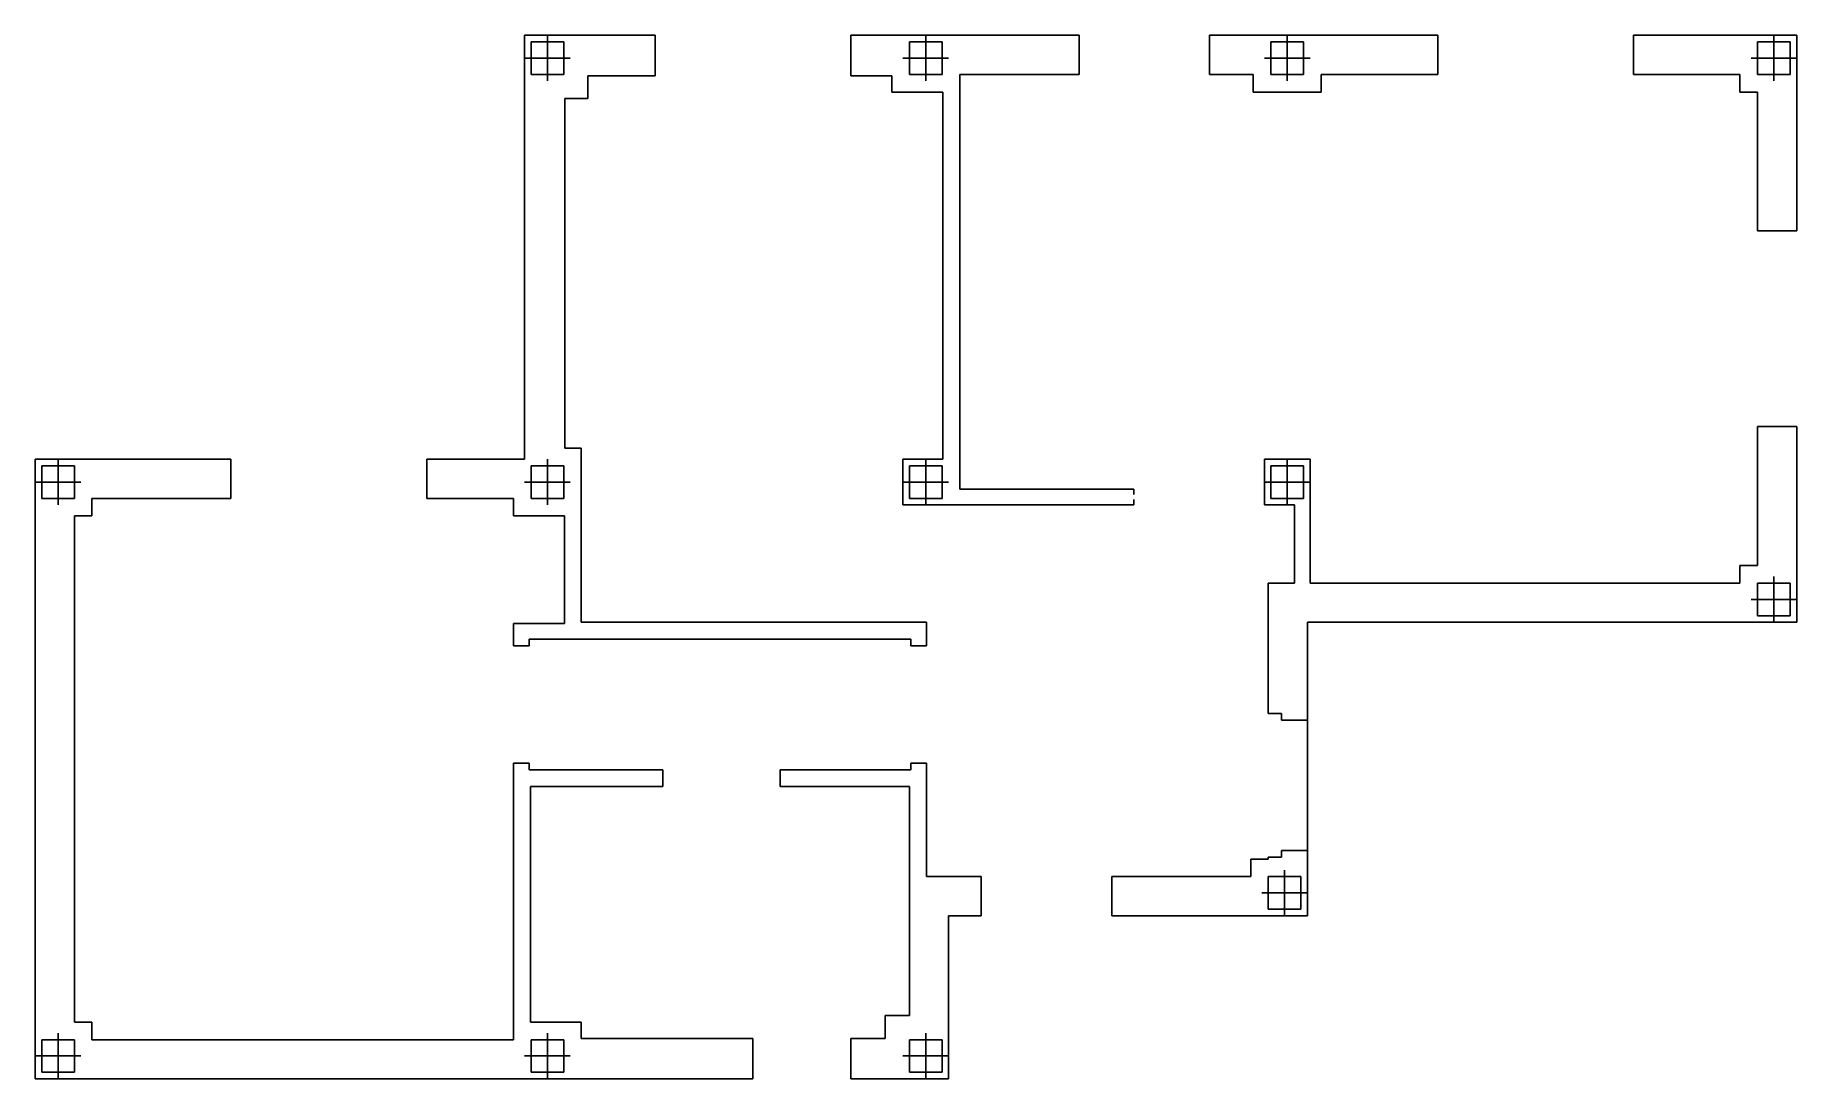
# Model space of a CAD drawing. Header units: inches. Extents: x 52 to 13552, y 67 to 8067.
import ezdxf

# ---------------------------------------------------------------- set-up
doc = ezdxf.new("R2010")
doc.units = ezdxf.units.IN
doc.header["$MEASUREMENT"] = 0
doc.layers.add('L finas', color=150, linetype='Continuous')
doc.layers.add('Pilares', color=10, linetype='Continuous')

msp = doc.modelspace()

# ---------------------------------------------------------------- linework, layer by layer
for p, q in [((3802, 8067), (4802, 8067)), ((3802, 4817), (3802, 8067)), ((4802, 8067), (4802, 7757)), ((6302, 8067), (8052, 8067)), ((6302, 8067), (6302, 7757)), ((8052, 8067), (8052, 7767)), ((9052, 8067), (10802, 8067)), ((9052, 8067), (9052, 7767)), ((10802, 8067), (10802, 7767)), ((12302, 8067), (13552, 8067)), ((12302, 8067), (12302, 7767)), ((13552, 8067), (13552, 6567)), ((6877, 7892), (6999, 7892)), ((4287, 7757), (4802, 7757)), ((4287, 7582), (4287, 7757)), ((4287, 7582), (4287, 7757)), ((6302, 7757), (6617, 7757)), ((6617, 7632), (6617, 7757)), ((6752, 7767), (6952, 7767)), ((7137, 7767), (8052, 7767)), ((7137, 4587), (7137, 7767)), ((9052, 7767), (9387, 7767)), ((9387, 7632), (9387, 7767)), ((9522, 7767), (9772, 7767)), ((9907, 7767), (10802, 7767)), ((9907, 7632), (9907, 7767)), ((12302, 7767), (13117, 7767)), ((13117, 7632), (13117, 7767)), ((4112, 4902), (4112, 7582)), ((4287, 7582), (4112, 7582)), ((7007, 7632), (6617, 7632)), ((7007, 4817), (7007, 7632)), ((9907, 7632), (9387, 7632)), ((13252, 7632), (13117, 7632)), ((13252, 7632), (13252, 6567)), ((13552, 6567), (13252, 6567)), ((13252, 5067), (13252, 4002)), ((13552, 5067), (13252, 5067)), ((13552, 5067), (13552, 3567)), ((4237, 4902), (4112, 4902)), ((4237, 4332), (4237, 4902)), ((4237, 4902), (4237, 3567)), ((52, 67), (52, 4817)), ((52, 4817), (1552, 4817)), ((1552, 4817), (1552, 4517)), ((3052, 4817), (3802, 4817)), ((3052, 4817), (3052, 4517)), ((6702, 4467), (6702, 4817)), ((7007, 4817), (6702, 4817)), ((9472, 4467), (9472, 4817)), ((9822, 4817), (9472, 4817)), ((9822, 3867), (9822, 4817)), ((7002, 4517), (7002, 4614)), ((487, 4517), (1552, 4517)), ((487, 4382), (487, 4517)), ((487, 4382), (487, 4517)), ((3052, 4517), (3717, 4517)), ((3717, 4382), (3717, 4517)), ((6724, 4467), (6702, 4467)), ((6854, 4467), (6724, 4467)), ((7137, 4467), (6854, 4467)), ((7137, 4587), (8472, 4587)), ((7137, 4467), (8472, 4467)), ((8472, 4547), (8472, 4587)), ((8472, 4467), (8472, 4507)), ((9702, 4467), (9472, 4467)), ((9702, 3867), (9702, 4467)), ((352, 502), (352, 4382)), ((487, 4382), (352, 4382)), ((4107, 4382), (3717, 4382)), ((4107, 4382), (4107, 3557)), ((13117, 3867), (13117, 4002)), ((13252, 4002), (13117, 4002)), ((9702, 3867), (9502, 3867)), ((9502, 3867), (9502, 2867)), ((13117, 3867), (9822, 3867)), ((4107, 3557), (3717, 3557)), ((3717, 3387), (3717, 3557)), ((6882, 3567), (4237, 3567)), ((6882, 3387), (6882, 3567)), ((13552, 3567), (9802, 3567)), ((9802, 3567), (9802, 2817)), ((3717, 3387), (3837, 3387)), ((6762, 3437), (3837, 3437)), ((3837, 3437), (3837, 3387)), ((6762, 3437), (6762, 3387)), ((6762, 3387), (6882, 3387)), ((9602, 2867), (9502, 2867)), ((9602, 2867), (9602, 2817)), ((9602, 2817), (9802, 2817)), ((3717, 552), (3717, 2487)), ((3717, 2487), (3837, 2487)), ((3717, 2487), (3717, 367)), ((3837, 2437), (3837, 2487)), ((4862, 2437), (3837, 2437)), ((4862, 2307), (4862, 2437)), ((6762, 2437), (5762, 2437)), ((5762, 2307), (5762, 2437)), ((6762, 2487), (6882, 2487)), ((6762, 2437), (6762, 2487)), ((6882, 1617), (6882, 2487)), ((4862, 2307), (3847, 2307)), ((3847, 2307), (3847, 502)), ((6752, 2307), (5762, 2307)), ((6752, 2307), (6752, 552)), ((9502, 1767), (9502, 1752)), ((9502, 1767), (9602, 1767)), ((9602, 1817), (9602, 1767)), ((9602, 1817), (9802, 1817)), ((9802, 1817), (9802, 1317)), ((9367, 1617), (9367, 1752)), ((9502, 1752), (9367, 1752)), ((7302, 1617), (6882, 1617)), ((7302, 1317), (7302, 1617)), ((9367, 1617), (8302, 1617)), ((8302, 1617), (8302, 1317)), ((7302, 1317), (7052, 1317)), ((7052, 1317), (7052, 67)), ((9802, 1317), (8302, 1317)), ((3717, 367), (3717, 552)), ((6567, 377), (6567, 552)), ((6752, 552), (6567, 552)), ((487, 502), (352, 502)), ((487, 367), (487, 502)), ((4237, 502), (3847, 502)), ((4237, 377), (4237, 502)), ((4237, 377), (4237, 502)), ((3717, 367), (487, 367)), ((4102, 367), (3872, 367)), ((3977, 367), (3977, 67)), ((5552, 377), (4237, 377)), ((5552, 67), (5552, 377)), ((6567, 377), (6302, 377)), ((6302, 67), (6302, 377)), ((5552, 67), (52, 67)), ((7052, 67), (6302, 67))]:
    msp.add_line(p, q)
at = {"layer": 'L finas'}
msp.add_line((9802, 2817), (9802, 1817), dxfattribs=at)
at = {"layer": 'Pilares'}
for p, q in [((3852, 8017), (3852, 7767)), ((4102, 8017), (3852, 8017)), ((3977, 8067), (3977, 7717)), ((4102, 7767), (4102, 8017)), ((6752, 8017), (6752, 7767)), ((7002, 8017), (6752, 8017)), ((6877, 8067), (6877, 7717)), ((7002, 7767), (7002, 8017)), ((9522, 8017), (9522, 7767)), ((9772, 8017), (9522, 8017)), ((9647, 8067), (9647, 7717)), ((9772, 7767), (9772, 8017)), ((13252, 8017), (13252, 7767)), ((13502, 8017), (13252, 8017)), ((13377, 8067), (13377, 7717)), ((13502, 7767), (13502, 8017)), ((3802, 7892), (4152, 7892)), ((6702, 7892), (7052, 7892)), ((9472, 7892), (9822, 7892)), ((13202, 7892), (13552, 7892)), ((3852, 7767), (4102, 7767)), ((6752, 7767), (7002, 7767)), ((9522, 7767), (9772, 7767)), ((13252, 7767), (13502, 7767)), ((102, 4767), (102, 4517)), ((352, 4767), (102, 4767)), ((227, 4817), (227, 4467)), ((352, 4517), (352, 4767)), ((3852, 4767), (3852, 4517)), ((4102, 4767), (3852, 4767)), ((3977, 4817), (3977, 4467)), ((4102, 4517), (4102, 4767)), ((6752, 4767), (6752, 4517)), ((7002, 4767), (6752, 4767)), ((6877, 4817), (6877, 4467)), ((7002, 4517), (7002, 4767)), ((9522, 4767), (9522, 4517)), ((9772, 4767), (9522, 4767)), ((9647, 4817), (9647, 4467)), ((9772, 4517), (9772, 4767)), ((52, 4642), (402, 4642)), ((3802, 4642), (4152, 4642)), ((6702, 4642), (7052, 4642)), ((9472, 4642), (9822, 4642)), ((102, 4517), (352, 4517)), ((3852, 4517), (4102, 4517)), ((6752, 4517), (7002, 4517)), ((9522, 4517), (9772, 4517)), ((13377, 3917), (13377, 3567)), ((13252, 3867), (13252, 3617)), ((13502, 3867), (13252, 3867)), ((13502, 3617), (13502, 3867)), ((13202, 3742), (13552, 3742)), ((13252, 3617), (13502, 3617)), ((9627, 1667), (9627, 1317)), ((9452, 1492), (9802, 1492)), ((9502, 1617), (9502, 1367)), ((9752, 1617), (9502, 1617)), ((9752, 1367), (9752, 1617)), ((9502, 1367), (9752, 1367)), ((227, 417), (227, 67)), ((3977, 417), (3977, 67)), ((6877, 417), (6877, 67)), ((102, 367), (102, 117)), ((352, 367), (102, 367)), ((352, 117), (352, 367)), ((3852, 367), (3852, 117)), ((4102, 367), (3852, 367)), ((4102, 117), (4102, 367)), ((6752, 367), (6752, 117)), ((7002, 367), (6752, 367)), ((7002, 117), (7002, 367)), ((52, 242), (402, 242)), ((3802, 242), (4152, 242)), ((6702, 242), (7052, 242)), ((102, 117), (352, 117)), ((3852, 117), (4102, 117)), ((6752, 117), (7002, 117))]:
    msp.add_line(p, q, dxfattribs=at)

doc.saveas('drawing.dxf')
